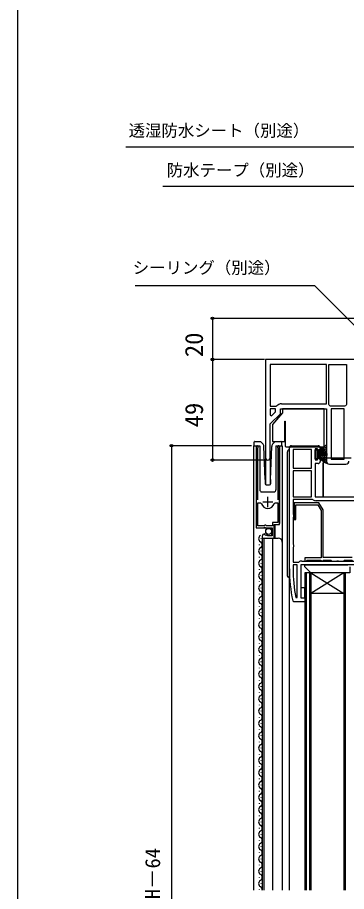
# Model space of a CAD drawing. Units: millimetres, scale not verified. Extents: x -525 to 525, y -783 to 779.
# Drawn here: x -525 to -364.7, y 128 to 553.8 of the extents above; entities that cross this region are included whole.
import ezdxf
from ezdxf.enums import TextEntityAlignment as Align

# ---------------------------------------------------------------- set-up
doc = ezdxf.new("R2010")
doc.units = ezdxf.units.MM
doc.header["$LTSCALE"] = 4
for name, color, linetype in [('0-2_YKK_11', 7, 'Continuous'), ('0-4_YKK_12', 2, 'Continuous'), ('0-5_YKK_13', 4, 'Continuous'), ('0-7_YKK_D', 6, 'Continuous'), ('0-8_YKK_ZWAK', 7, 'Continuous')]:
    doc.layers.add(name, color=color, linetype=linetype)
doc.styles.add('ＭＳ ゴシック', font='')
doc.styles.get('ＭＳ ゴシック').set_extended_font_data('MS Gothic')

msp = doc.modelspace()

# ---------------------------------------------------------------- linework, layer by layer
at = {"layer": '0-2_YKK_11'}
for p, q in [((-391.55, 345.2), (-378.55, 345.2)), ((-392.55, 285.2), (-392.55, 344.2)), ((-373.05, 336.2), (-365.05, 336.2)), ((-403.05, 315.3), (-403.05, 320.3)), ((-405.55, 317.8), (-400.55, 317.8)), ((-386.55, 289), (-358.05, 289)), ((-389.445, 271.25), (-388.85, 271.306))]:
    msp.add_line(p, q, dxfattribs=at)
for points in [[(-326.75, 387.2), (-404.25, 387.2), (-404.25, 339.4)], [(-374.55, 384.8), (-401.85, 384.8), (-401.85, 364.4), (-399.042, 364.4), (-398.661, 364.576)], [(-396.45, 365.6), (-374.55, 365.6), (-374.55, 384.8)], [(-373.174, 364.911), (-373.35, 365.292), (-373.35, 384.8), (-364.75, 384.8)], [(-364.75, 384.8), (-364.75, 365.292), (-364.926, 364.911)], [(-401.85, 339.4), (-401.85, 355.8), (-396.95, 360.7), (-396.95, 363.2), (-374.55, 363.2), (-374.55, 337.7)], [(-365.261, 364.576), (-365.642, 364.4), (-372.458, 364.4), (-372.839, 364.576)], [(-408.8, 344.65), (-408.8, 305.1), (-405.169, 305.1), (-404.629, 305.553), (-404.3, 305.4), (-404, 305.1), (-401, 305.1), (-401, 301.3), (-403.2, 301.3), (-403.2, 301.934), (-403.447, 302.036), (-404.024, 301.459), (-404.492, 301.729), (-404.407, 302.048), (-404.618, 302.299)], [(-407.85, 318.8), (-407.85, 344.168), (-407.797, 344.338)], [(-405.8, 301.005), (-405.8, 300.2), (-399.9, 300.2), (-399.9, 306.8), (-397.3, 306.8), (-397.3, 344.65)], [(-398.303, 344.338), (-398.25, 344.168), (-398.25, 318.8)], [(-377.55, 344.2), (-377.55, 342.5), (-378.85, 342.5), (-378.85, 343.7), (-380.05, 343.7), (-380.05, 338.3), (-378.85, 338.3), (-378.85, 339.5), (-377.55, 339.5), (-377.55, 337.5)], [(-378.55, 336.5), (-380.05, 336.5), (-380.05, 320.2), (-358.05, 320.2), (-358.05, 336.5), (-359.55, 336.5)], [(-407.85, 306.1), (-407.85, 317.3), (-406.612, 317.3), (-406.131, 316.935)], [(-399.969, 316.935), (-399.488, 317.3), (-398.25, 317.3), (-398.25, 307.7), (-400.8, 307.7), (-400.8, 306.1), (-403.7, 306.1), (-404, 306.4), (-404.6, 306.4), (-404.9, 306.1), (-407.85, 306.1)], [(-380.973, 318.893), (-381.282, 319), (-390.75, 319), (-390.75, 311.866), (-390.5, 311.433), (-390.5, 310.567), (-390.75, 310.134), (-390.75, 297.266), (-390.5, 296.833), (-390.5, 295.967), (-390.75, 295.534), (-390.75, 288.4), (-388.282, 288.4), (-387.973, 288.507)], [(-361.95, 290.7), (-376.15, 290.7), (-376.15, 313.9), (-378.171, 317.4), (-390.25, 317.4), (-390.25, 309.3), (-389.35, 309.3), (-389.35, 316.4), (-378.748, 316.4), (-377.15, 313.632), (-377.15, 290.5), (-385.05, 290.5), (-385.05, 289), (-384.35, 289), (-384.05, 289.3), (-383.85, 289.5), (-377.35, 289.5), (-377.15, 289.3), (-376.85, 289), (-376.45, 289), (-376.15, 289.3), (-375.95, 289.5), (-372.35, 289.5), (-372.15, 289.3), (-371.85, 289), (-369.57, 289), (-369.31, 289.15), (-368.79, 289.15), (-368.53, 289), (-366.25, 289), (-365.95, 289.3), (-365.75, 289.5)], [(-358.05, 289), (-358.05, 318.4), (-379.55, 318.4)], [(-352.75, 287.2), (-387.05, 287.2), (-387.05, 271), (-385.05, 271), (-385.05, 269.2), (-390.463, 269.2), (-390.953, 269.599)], [(-388.85, 271.306), (-388.85, 287.2), (-390.75, 287.2), (-390.75, 285.2)], [(-365.75, 289.5), (-362.15, 289.5), (-361.95, 289.3), (-361.65, 289), (-360.95, 289)]]:
    msp.add_lwpolyline(points, dxfattribs=at)
for points in [[(-401.85, 363.2), (-401.85, 360.067), (-401.233, 359.811), (-399.35, 361.694), (-399.35, 363.2)], [(-372.15, 363.2), (-372.15, 338.6), (-365.95, 338.6), (-365.95, 363.2)], [(-390.75, 343.4), (-390.75, 334.2), (-381.85, 334.2), (-381.85, 343.4)], [(-390.75, 333), (-390.75, 320.2), (-381.85, 320.2), (-381.85, 333)]]:
    msp.add_lwpolyline(points, close=True, dxfattribs=at)
for centre, radius, start, end in [((-396.45, 362.7), 2.9, 89.99999, 139.67978), ((-375.05, 362.7), 2.9, 40.32022, 49.67978), ((-363.05, 362.7), 2.9, 130.32022, 139.67978), ((-408.25, 344.65), 0.55, 325.4396, 180.00004), ((-397.85, 344.65), 0.55, 359.99998, 214.56065), ((-391.55, 344.2), 1, 90.00001, 179.99999), ((-378.55, 344.2), 1, 0.00001, 89.99999), ((-403.05, 339.4), 1.2, 179.99999, 0.00001), ((-378.55, 337.5), 1, 270.00001, 359.99999), ((-373.05, 337.7), 1.5, 180.00001, 269.99999), ((-365.05, 337.7), 1.5, 270.00001, 359.99999), ((-403.05, 317.8), 3.2, 195.68059, 269.99997), ((-403.05, 317.8), 3.2, 270.00002, 344.31941), ((-379.55, 320.7), 2.3, 231.7868, 270), ((-404.5, 301.005), 1.3, 95.2159, 180.00002), ((-386.55, 286.7), 2.3, 90, 128.2132), ((-315.55, 285.2), 77, 180, 191.68989), ((-315.55, 285.2), 75.2, 179.99999, 190.69052)]:
    msp.add_arc(centre, radius, start, end, dxfattribs=at)
at = {"layer": '0-4_YKK_12'}
for p, q in [((-410, 345.2), (-407, 345.2)), ((-410, 345.2), (-410, 128.7)), ((-408.8, 345.2), (-408.8, 305.6)), ((-407, 345.2), (-407, 323.7)), ((-399.1, 345.2), (-399.1, 323.7)), ((-399.1, 345.2), (-396, 345.2)), ((-397.3, 345.2), (-397.3, 307.3)), ((-396, 345.2), (-396, 128.7)), ((-404.25, 339.4), (-404.25, 326.329)), ((-401.85, 339.4), (-401.85, 326.324)), ((-406, 322.7), (-400.1, 322.7)), ((-399.7, 306.3), (-399.2, 306.8)), ((-399.2, 306.8), (-397.8, 306.8)), ((-408.3, 305.1), (-401.7, 305.1)), ((-401.2, 304.6), (-401.7, 305.1)), ((-401.2, 304.6), (-401.2, 301.3)), ((-399.7, 306.3), (-399.7, 300.2)), ((-406.3, 299.797), (-406.3, 299.997)), ((-405.8, 300.2), (-405.8, 128.7)), ((-405.8, 300.2), (-398, 300.2)), ((-405, 300.2), (-405, 128.7)), ((-400.8, 300.2), (-400.8, 128.7)), ((-407.06, 296.797), (-407.06, 296.997)), ((-406.3, 293.797), (-406.3, 293.997)), ((-407.06, 290.797), (-407.06, 290.997)), ((-406.3, 287.797), (-406.3, 287.997)), ((-407.06, 284.797), (-407.06, 284.997)), ((-406.3, 281.797), (-406.3, 281.997)), ((-392.55, 128.7), (-392.55, 285.2)), ((-363.05, 283.2), (-385.05, 283.2)), ((-385.05, 283.2), (-385.05, 128.7)), ((-384.35, 283.2), (-384.35, 128.7)), ((-382.75, 283.2), (-382.75, 128.7)), ((-366.05, 283.2), (-382.05, 273.2)), ((-382.05, 283.2), (-382.05, 128.7)), ((-366.05, 283.2), (-366.05, 128.7)), ((-365.35, 283.2), (-365.35, 128.7)), ((-407.06, 278.797), (-407.06, 278.997)), ((-407.06, 272.797), (-407.06, 272.997)), ((-406.3, 275.797), (-406.3, 275.997)), ((-406.3, 269.797), (-406.3, 269.997)), ((-407.06, 266.797), (-407.06, 266.997)), ((-406.3, 263.797), (-406.3, 263.997)), ((-407.06, 260.797), (-407.06, 260.997)), ((-406.3, 257.797), (-406.3, 257.997)), ((-407.06, 254.797), (-407.06, 254.997)), ((-406.3, 251.797), (-406.3, 251.997)), ((-407.06, 248.797), (-407.06, 248.997)), ((-407.06, 242.797), (-407.06, 242.997)), ((-406.3, 245.797), (-406.3, 245.997)), ((-406.3, 239.797), (-406.3, 239.997)), ((-407.06, 236.797), (-407.06, 236.997)), ((-407.06, 230.797), (-407.06, 230.997)), ((-406.3, 233.797), (-406.3, 233.997)), ((-406.3, 227.797), (-406.3, 227.997)), ((-407.06, 224.797), (-407.06, 224.997)), ((-406.3, 221.797), (-406.3, 221.997)), ((-407.06, 218.797), (-407.06, 218.997)), ((-407.06, 212.797), (-407.06, 212.997)), ((-406.3, 215.797), (-406.3, 215.997)), ((-406.3, 209.797), (-406.3, 209.997)), ((-407.06, 206.797), (-407.06, 206.997)), ((-407.06, 200.797), (-407.06, 200.997)), ((-406.3, 203.797), (-406.3, 203.997)), ((-406.3, 197.797), (-406.3, 197.997)), ((-407.06, 194.797), (-407.06, 194.997)), ((-406.3, 191.797), (-406.3, 191.997)), ((-407.06, 188.797), (-407.06, 188.997)), ((-406.3, 185.797), (-406.3, 185.997)), ((-407.06, 182.797), (-407.06, 182.997)), ((-406.3, 179.797), (-406.3, 179.997)), ((-407.06, 176.797), (-407.06, 176.997)), ((-407.06, 170.797), (-407.06, 170.997)), ((-406.3, 173.797), (-406.3, 173.997)), ((-406.3, 167.797), (-406.3, 167.997)), ((-407.06, 164.797), (-407.06, 164.997)), ((-406.3, 161.797), (-406.3, 161.997)), ((-407.06, 158.797), (-407.06, 158.997)), ((-406.3, 155.797), (-406.3, 155.997)), ((-407.06, 152.797), (-407.06, 152.997)), ((-406.3, 149.797), (-406.3, 149.997)), ((-407.06, 146.797), (-407.06, 146.997)), ((-407.06, 140.797), (-407.06, 140.997)), ((-406.3, 143.797), (-406.3, 143.997)), ((-406.3, 137.797), (-406.3, 137.997)), ((-407.06, 134.797), (-407.06, 134.997)), ((-406.3, 131.797), (-406.3, 131.997)), ((-407.06, 128.797), (-407.06, 128.997))]:
    msp.add_line(p, q, dxfattribs=at)
msp.add_lwpolyline([(-382.05, 283.2), (-366.05, 273.2), (-382.05, 273.2)], dxfattribs=at)
for centre, radius, start, end in [((-406, 323.7), 1, 180, 270), ((-400.1, 323.7), 1, 270, 0), ((-397.8, 307.3), 0.5, 270, 0), ((-408.3, 305.6), 0.5, 180, 270), ((-405.842, 299.897), 1.718, 119.20254, 240.79746), ((-407.518, 296.897), 1.718, 299.20254, 60.79746), ((-398, 298.2), 2, 0, 90), ((-405.842, 293.897), 1.718, 119.20254, 240.79746), ((-407.518, 290.897), 1.718, 299.20254, 60.79746), ((-405.842, 287.897), 1.718, 119.20254, 240.79746), ((-407.518, 284.897), 1.718, 299.20254, 60.79746), ((-405.842, 281.897), 1.718, 119.20254, 240.79746), ((-405.842, 275.897), 1.718, 119.20254, 240.79746), ((-407.518, 278.897), 1.718, 299.20254, 60.79746), ((-407.518, 272.897), 1.718, 299.20254, 60.79746), ((-405.842, 269.897), 1.718, 119.20254, 240.79746), ((-407.518, 266.897), 1.718, 299.20254, 60.79746), ((-405.842, 263.897), 1.718, 119.20254, 240.79746), ((-407.518, 260.897), 1.718, 299.20254, 60.79746), ((-405.842, 257.897), 1.718, 119.20254, 240.79746), ((-407.518, 254.897), 1.718, 299.20254, 60.79746), ((-405.842, 251.897), 1.718, 119.20254, 240.79746), ((-405.842, 245.897), 1.718, 119.20254, 240.79746), ((-407.518, 248.897), 1.718, 299.20254, 60.79746), ((-407.518, 242.897), 1.718, 299.20254, 60.79746), ((-405.842, 239.897), 1.718, 119.20254, 240.79746), ((-405.842, 233.897), 1.718, 119.20254, 240.79746), ((-407.518, 236.897), 1.718, 299.20254, 60.79746), ((-407.518, 230.897), 1.718, 299.20254, 60.79746), ((-405.842, 227.897), 1.718, 119.20254, 240.79746), ((-407.518, 224.897), 1.718, 299.20254, 60.79746), ((-405.842, 221.897), 1.718, 119.20254, 240.79746), ((-405.842, 215.897), 1.718, 119.20254, 240.79746), ((-407.518, 218.897), 1.718, 299.20254, 60.79746), ((-407.518, 212.897), 1.718, 299.20254, 60.79746), ((-405.842, 209.897), 1.718, 119.20254, 240.79746), ((-405.842, 203.897), 1.718, 119.20254, 240.79746), ((-407.518, 206.897), 1.718, 299.20254, 60.79746), ((-407.518, 200.897), 1.718, 299.20254, 60.79746), ((-405.842, 197.897), 1.718, 119.20254, 240.79746), ((-407.518, 194.897), 1.718, 299.20254, 60.79746), ((-405.842, 191.897), 1.718, 119.20254, 240.79746), ((-405.842, 185.897), 1.718, 119.20254, 240.79746), ((-407.518, 188.897), 1.718, 299.20254, 60.79746), ((-407.518, 182.897), 1.718, 299.20254, 60.79746), ((-405.842, 179.897), 1.718, 119.20254, 240.79746), ((-405.842, 173.897), 1.718, 119.20254, 240.79746), ((-407.518, 176.897), 1.718, 299.20254, 60.79746), ((-407.518, 170.897), 1.718, 299.20254, 60.79746), ((-405.842, 167.897), 1.718, 119.20254, 240.79746), ((-407.518, 164.897), 1.718, 299.20254, 60.79746), ((-405.842, 161.897), 1.718, 119.20254, 240.79746), ((-407.518, 158.897), 1.718, 299.20254, 60.79746), ((-405.842, 155.897), 1.718, 119.20254, 240.79746), ((-407.518, 152.897), 1.718, 299.20254, 60.79746), ((-405.842, 149.897), 1.718, 119.20254, 240.79746), ((-405.842, 143.897), 1.718, 119.20254, 240.79746), ((-407.518, 146.897), 1.718, 299.20254, 60.79746), ((-407.518, 140.897), 1.718, 299.20254, 60.79746), ((-405.842, 137.897), 1.718, 119.20254, 240.79746), ((-407.518, 134.897), 1.718, 299.20254, 60.79746), ((-405.842, 131.897), 1.718, 119.20254, 240.79746), ((-407.518, 128.897), 1.718, 353.41647, 60.79746)]:
    msp.add_arc(centre, radius, start, end, dxfattribs=at)
at = {"layer": '0-5_YKK_13'}
for p, q in [((-395.95, 363.2), (-395.95, 361.2)), ((-375.55, 363.2), (-395.95, 363.2)), ((-375.55, 345), (-375.55, 363.2)), ((-395.95, 361.2), (-400.85, 355.5)), ((-400.85, 355.5), (-400.85, 347.5)), ((-394.75, 357.2), (-394.55, 357.2)), ((-394.75, 347.5), (-394.75, 357.2)), ((-394.55, 357.2), (-394.55, 345)), ((-409.897, 346.7), (-409.897, 345.2)), ((-409.397, 347.2), (-409.13, 347.2)), ((-409.13, 347.2), (-406.586, 347.2)), ((-405.585, 346.266), (-406.586, 347.2)), ((-404.414, 328.682), (-404.95, 344.873)), ((-401.68, 328.682), (-401.144, 344.873)), ((-400.55, 347.2), (-395.05, 347.2)), ((-399.508, 347.2), (-400.51, 346.266)), ((-399.508, 347.2), (-396.969, 347.2)), ((-396.969, 347.2), (-396.703, 347.2)), ((-396.203, 345.2), (-396.203, 346.7)), ((-374.55, 345.472), (-379.25, 342.5)), ((-394.25, 344.7), (-375.85, 344.7)), ((-393.55, 281.7), (-393.55, 342.2)), ((-380.05, 338.75), (-380.05, 343.25)), ((-379.25, 342.3), (-374.55, 344.558)), ((-379.25, 342.1), (-374.55, 343.764)), ((-374.55, 343.089), (-379.25, 341.9)), ((-379.25, 341.7), (-374.55, 342.532)), ((-374.55, 342.094), (-379.25, 341.5)), ((-379.25, 341.3), (-374.55, 341.775)), ((-379.25, 341.2), (-374.05, 341.2)), ((-379.25, 340.8), (-374.05, 340.8)), ((-379.25, 340.7), (-374.55, 340.225)), ((-377.35, 342.2), (-377.35, 342.111)), ((-377.171, 341.728), (-375.886, 340.65)), ((-374.55, 339.906), (-379.25, 340.5)), ((-379.25, 340.3), (-374.55, 339.468)), ((-374.55, 338.911), (-379.25, 340.1)), ((-379.25, 339.9), (-374.55, 338.236)), ((-379.25, 339.7), (-374.55, 337.442)), ((-374.55, 336.528), (-379.25, 339.5)), ((-375.701, 337.282), (-376.15, 336.747)), ((-376.15, 334), (-376.15, 336.747)), ((-375.95, 320.2), (-375.95, 338.899)), ((-375.65, 339.199), (-362.45, 339.199)), ((-375.35, 339.501), (-375.35, 338.246)), ((-376.15, 320.2), (-376.15, 334)), ((-404.414, 328.682), (-404.414, 326.682)), ((-401.68, 328.682), (-401.68, 326.682)), ((-403.914, 326.2), (-402.18, 326.2)), ((-382.05, 283.2), (-385.05, 286.2)), ((-392.55, 281.2), (-393.05, 281.2))]:
    msp.add_line(p, q, dxfattribs=at)
for points in [[(-409.397, 347.2), (-409.528, 347.183), (-409.62, 347.148)], [(-380.05, 343.25), (-379.25, 343.25), (-379.25, 338.75), (-380.05, 338.75)], [(-385.05, 286.2), (-385.05, 287.2), (-364.05, 287.2)], [(-363.05, 286.2), (-363.05, 283.2), (-382.05, 283.2)]]:
    msp.add_lwpolyline(points, dxfattribs=at)
msp.add_lwpolyline([(-385.05, 276), (-387.05, 276), (-387.05, 271), (-385.05, 271)], close=True, dxfattribs=at)
msp.add_circle((-402.65, 303.448), 1.45, dxfattribs=at)
for centre, radius, start, end in [((-409.397, 346.7), 0.5, 116.51445, 179.87786), ((-409.397, 346.7), 0.5, 179.87786, 180), ((-406.949, 344.804), 2, 1.97078, 46.92971), ((-399.145, 344.804), 2, 133.07029, 178.02922), ((-400.55, 347.5), 0.3, 180, 270), ((-396.703, 346.7), 0.5, 64.09034, 90.01347), ((-396.703, 346.7), 0.5, 0.36325, 64.09034), ((-396.703, 346.7), 0.5, 0, 0.36325), ((-395.05, 347.5), 0.3, 270, 0), ((-394.25, 345), 0.3, 180, 270), ((-375.85, 345), 0.3, 270, 0), ((-392.55, 342.2), 1, 90, 180), ((-375.65, 338.899), 0.3, 90, 180), ((-403.914, 326.7), 0.5, 182, 270), ((-402.18, 326.7), 0.5, 270, 358), ((-393.05, 281.7), 0.5, 180, 270)]:
    msp.add_arc(centre, radius, start, end, dxfattribs=at)
for centre, major_axis, ratio, start_param, end_param in [((-378.35, 342.2), (1, 0), 0.999848, 6.2831853, 6.971732), ((-376.85, 342.111), (0.453, 0.211), 0.999815, 2.7053314, 3.5778539), ((-376.85, 339.5), (-1.36, -0.634), 0.999815, 2.7053314, 3.5778539), ((-376.85, 338.246), (-1.41, 0.513), 0.999828, 2.7925822, 3.4906031)]:
    msp.add_ellipse(centre, major_axis=major_axis, ratio=ratio, start_param=start_param, end_param=end_param, dxfattribs=at)
at = {"layer": '0-7_YKK_D'}
for p, q in [((-327.228, 407.2), (-431, 407.2)), ((-430, 407.2), (-430, 387.2)), ((-404.75, 387.2), (-431, 387.2)), ((-404.75, 387.2), (-431, 387.2)), ((-430, 387.2), (-430, 338.2)), ((-411, 345.2), (-451, 345.2)), ((-450, 345.2), (-450, -90.8)), ((-404.05, 338.2), (-431, 338.2))]:
    msp.add_line(p, q, dxfattribs=at)
for points in [[(-325.25, 471.105), (-327.458, 472.38), (-359.105, 490.652), (-472.283, 490.652)], [(-325.25, 451.92), (-327.458, 453.195), (-359.105, 471.466), (-454.129, 471.466)], [(-351.932, 394.842), (-353.735, 396.645), (-380.159, 423.065), (-467.625, 423.065)]]:
    msp.add_lwpolyline(points, dxfattribs=at)
for centre in [(-430, 407.2), (-430, 387.2), (-430, 387.2), (-450, 345.2), (-430, 338.2)]:
    msp.add_circle(centre, 0.637, dxfattribs=at)
at = {"layer": '0-8_YKK_ZWAK'}
msp.add_line((-525, 747.2), (-525, -782.8), dxfattribs=at)

# ---------------------------------------------------------------- texts
at = {"layer": '0-7_YKK_D', "style": 'ＭＳ ゴシック'}
for s, p in [('透湿防水シート（別途）', (-470.882, 494.001)), ('防水テープ（別途）', (-452.334, 474.704)), ('シーリング（別途）', (-468.868, 427.22))]:
    msp.add_text(s, height=5.865, dxfattribs=at).set_placement(p, align=Align.BOTTOM_LEFT)
for s, height, p in [('20', 8.798, (-432, 388.336)), ('49', 8.798, (-432, 354.143)), ('網戸出来高＝H－64', 7.331, (-453.307, 64.245))]:
    msp.add_text(s, height=height, rotation=90, dxfattribs=at).set_placement(p, align=Align.BOTTOM_LEFT)

doc.saveas('drawing.dxf')
